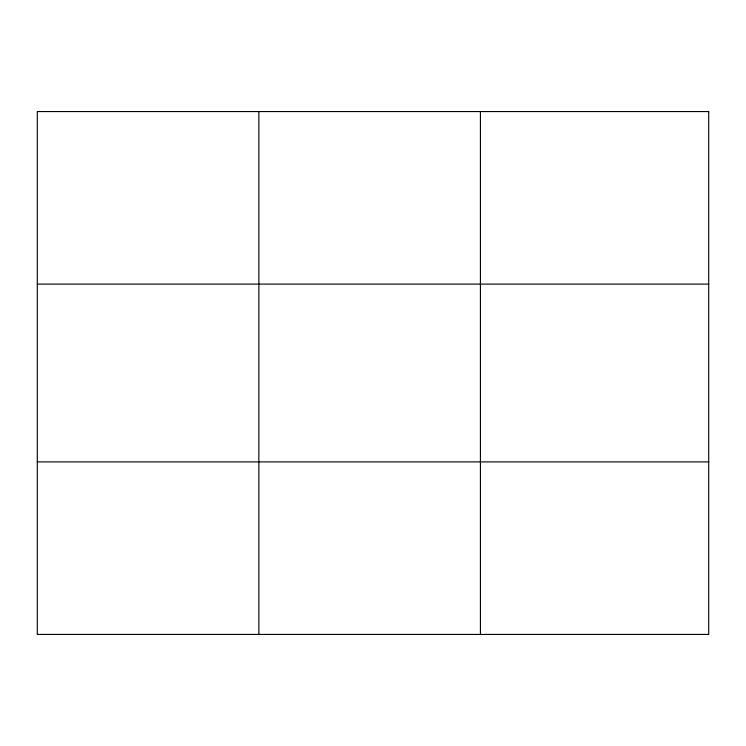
<?xml version="1.0" encoding="UTF-8"?>
<svg xmlns="http://www.w3.org/2000/svg" width="746" height="746" viewBox="0 0 746 746"><rect width="100%" height="100%" fill="white"/><g stroke="black" fill="none" stroke-linecap="round" stroke-linejoin="round"><path stroke-width="1.12" d="M258.862 111.564L258.862 634.436M480.424 111.564L480.424 634.436M37.3 284.114L708.7 284.114M37.3 461.886L708.7 461.886M708.7 111.564L708.7 634.436L37.3 634.436L37.3 111.564L708.7 111.564"/></g></svg>
